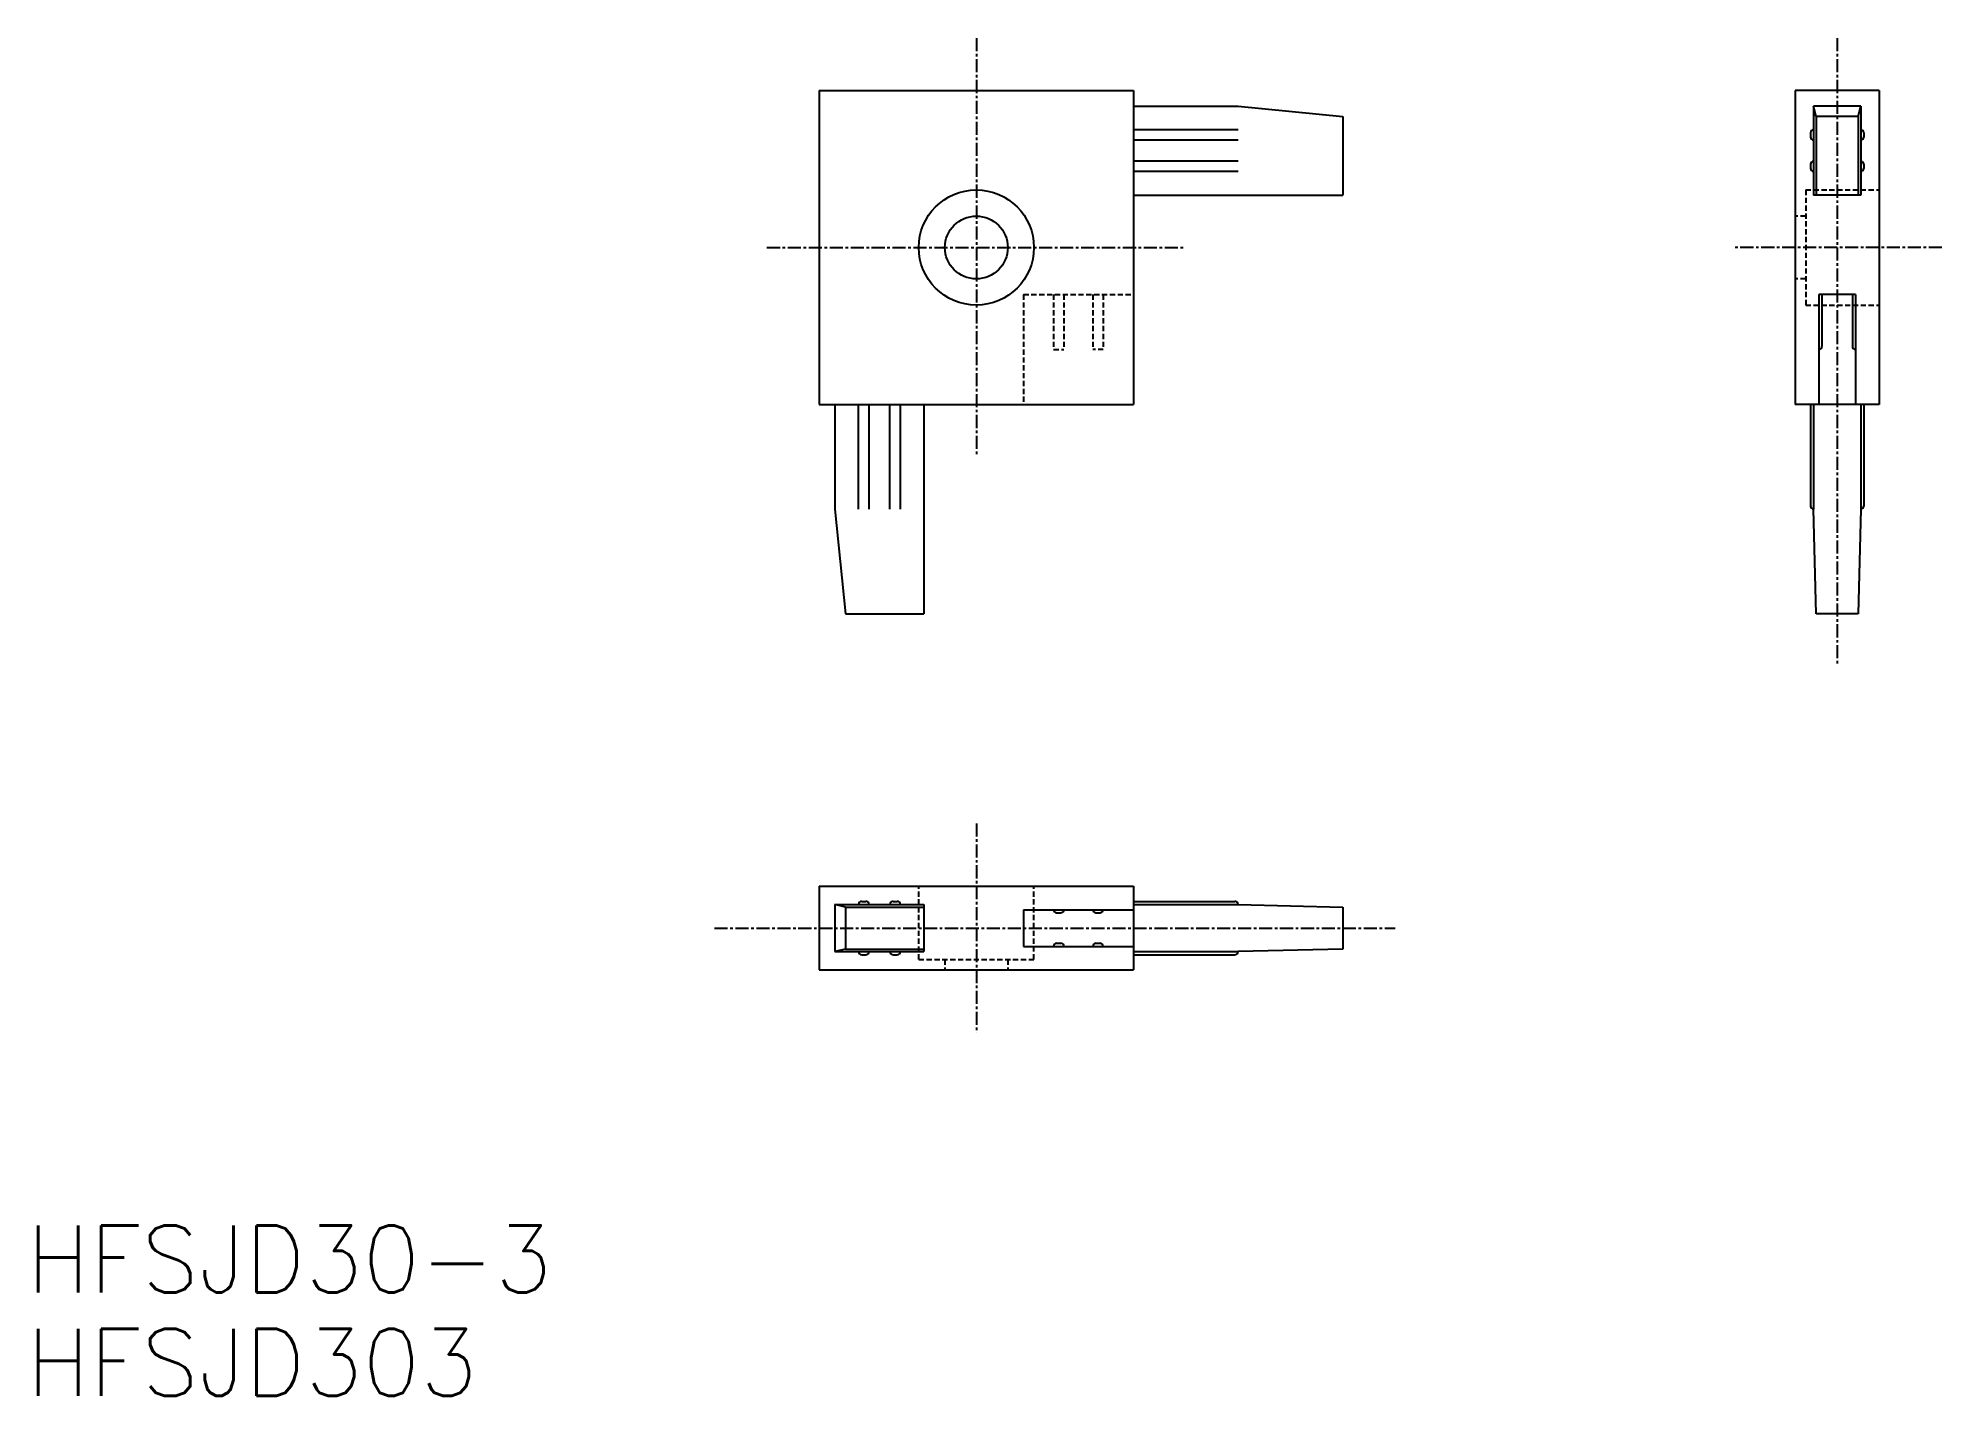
# Model space of a CAD drawing. Extents: x -10 to 171, y 18 to 148.
import ezdxf

# ---------------------------------------------------------------- set-up
doc = ezdxf.new("R2010")
doc.units = 0
doc.linetypes.add('CENTER', pattern=[2, 1.25, -0.25, 0.25, -0.25])
doc.linetypes.add('DASHED', pattern=[0.75, 0.5, -0.25])
doc.layers.get('0').update_dxf_attribs({"linetype": 'CONTINUOUS'})
doc.layers.add('CENTER', color=1, linetype='CENTER')
doc.styles.get("Standard").update_dxf_attribs({"font": 'txt.shx', "bigfont": 'bigfont.shx'})

msp = doc.modelspace()

# ---------------------------------------------------------------- linework, layer by layer
at = {"color": 7, "linetype": 'CONTINUOUS'}
for p, q in [((64.22, 142.81), (64.22, 112.81)), ((64.22, 142.81), (94.22, 142.81)), ((94.22, 142.81), (94.22, 112.81)), ((157.43, 142.81), (157.43, 112.81)), ((165.43, 142.81), (157.43, 142.81)), ((165.43, 142.81), (165.43, 112.81)), ((94.22, 141.31), (104.22, 141.31)), ((94.22, 141.31), (104.22, 141.31)), ((104.22, 141.31), (114.22, 140.31)), ((114.22, 140.31), (114.22, 132.81)), ((159.18, 141.31), (159.18, 132.81)), ((163.68, 141.31), (159.18, 141.31)), ((159.43, 140.31), (159.18, 141.31)), ((159.43, 140.31), (159.43, 132.81)), ((163.43, 140.31), (159.43, 140.31)), ((163.43, 140.31), (163.68, 141.31)), ((163.43, 140.31), (163.43, 132.81)), ((163.68, 141.31), (163.68, 132.81)), ((104.22, 139.06), (94.22, 139.06)), ((158.88, 138.76), (158.88, 138.36)), ((163.98, 138.76), (163.98, 138.36)), ((104.22, 138.06), (94.22, 138.06)), ((104.22, 136.06), (94.22, 136.06)), ((104.22, 135.06), (94.22, 135.06)), ((158.88, 135.76), (158.88, 135.36)), ((163.98, 135.76), (163.98, 135.36)), ((94.22, 132.81), (114.22, 132.81)), ((163.68, 132.81), (159.18, 132.81)), ((159.68, 123.31), (159.68, 112.81)), ((163.18, 123.31), (159.68, 123.31)), ((159.98, 123.31), (159.98, 118.36)), ((162.88, 123.31), (162.88, 118.36)), ((163.18, 123.31), (163.18, 112.81)), ((159.68, 118.06), (159.68, 118.06)), ((64.22, 112.81), (94.22, 112.81)), ((65.72, 112.81), (65.72, 102.81)), ((67.97, 102.81), (67.97, 112.81)), ((68.97, 102.81), (68.97, 112.81)), ((70.97, 102.81), (70.97, 112.81)), ((71.97, 102.81), (71.97, 112.81)), ((74.22, 112.81), (74.22, 92.81)), ((165.43, 112.81), (157.43, 112.81)), ((158.88, 112.81), (158.88, 103.11)), ((159.18, 112.81), (159.18, 102.81)), ((163.68, 112.81), (163.68, 102.81)), ((163.98, 112.81), (163.98, 103.11)), ((65.72, 102.81), (66.72, 92.81)), ((159.43, 92.81), (159.18, 102.81)), ((163.68, 102.81), (163.43, 92.81)), ((66.72, 92.81), (74.22, 92.81)), ((163.43, 92.81), (159.43, 92.81)), ((64.22, 66.79), (64.22, 58.79)), ((64.22, 66.79), (94.22, 66.79)), ((94.22, 66.79), (94.22, 58.79)), ((65.72, 65.04), (65.72, 60.54)), ((65.72, 65.04), (74.22, 65.04)), ((66.72, 64.79), (65.72, 65.04)), ((66.72, 64.79), (66.72, 60.79)), ((66.72, 64.79), (74.22, 64.79)), ((68.27, 65.34), (68.67, 65.34)), ((71.27, 65.34), (71.67, 65.34)), ((74.22, 65.04), (74.22, 60.54)), ((83.72, 64.54), (83.72, 61.04)), ((83.72, 64.54), (94.22, 64.54)), ((86.59, 64.54), (86.59, 64.54)), ((86.89, 64.24), (87.29, 64.24)), ((87.59, 64.54), (87.59, 64.54)), ((90.34, 64.54), (90.34, 64.54)), ((90.64, 64.24), (91.04, 64.24)), ((91.34, 64.54), (91.34, 64.54)), ((94.22, 65.34), (103.92, 65.34)), ((94.22, 65.04), (104.22, 65.04)), ((104.22, 65.04), (114.22, 64.79)), ((114.22, 64.79), (114.22, 60.79)), ((66.72, 60.79), (65.72, 60.54)), ((65.72, 60.54), (74.22, 60.54)), ((66.72, 60.79), (74.22, 60.79)), ((68.27, 60.24), (68.67, 60.24)), ((71.27, 60.24), (71.67, 60.24)), ((83.72, 61.04), (94.22, 61.04)), ((86.59, 61.04), (86.59, 61.04)), ((86.89, 61.34), (87.29, 61.34)), ((87.59, 61.04), (87.59, 61.04)), ((90.34, 61.04), (90.34, 61.04)), ((90.64, 61.34), (91.04, 61.34)), ((91.34, 61.04), (91.34, 61.04)), ((94.22, 60.54), (104.22, 60.54)), ((94.22, 60.24), (103.92, 60.24)), ((114.22, 60.79), (104.22, 60.54)), ((64.22, 58.79), (94.22, 58.79))]:
    msp.add_line(p, q, dxfattribs=at)
at = {"color": 3, "linetype": 'DASHED'}
for p, q in [((158.43, 133.31), (158.43, 122.31)), ((158.43, 133.31), (165.43, 133.31)), ((158.43, 130.81), (157.43, 130.81)), ((158.43, 124.81), (157.43, 124.81)), ((83.72, 123.31), (83.72, 112.81)), ((83.72, 123.31), (94.22, 123.31)), ((86.59, 123.31), (86.59, 118.06)), ((87.59, 123.31), (87.59, 118.06)), ((90.34, 123.31), (90.34, 118.06)), ((91.34, 123.31), (91.34, 118.06)), ((158.43, 122.31), (165.43, 122.31)), ((86.59, 118.06), (87.59, 118.06)), ((91.34, 118.06), (90.34, 118.06)), ((73.72, 59.79), (73.72, 66.79)), ((84.72, 59.79), (84.72, 66.79)), ((73.72, 59.79), (84.72, 59.79)), ((76.22, 59.79), (76.22, 58.79)), ((82.22, 59.79), (82.22, 58.79))]:
    msp.add_line(p, q, dxfattribs=at)
at = {"color": 7, "linetype": 'CONTINUOUS'}
for radius in [5.5, 3]:
    msp.add_circle((79.22, 127.81), radius, dxfattribs=at)
for centre, start, end in [((159.18, 138.76), 90, 180), ((159.18, 138.36), 180, 270), ((163.68, 138.76), 0, 90), ((163.68, 138.36), 270, 0), ((159.18, 135.76), 90, 180), ((159.18, 135.36), 180, 270), ((163.68, 135.76), 0, 90), ((163.68, 135.36), 270, 0), ((159.68, 118.36), 270, 0), ((163.18, 118.36), 180, 270), ((159.18, 103.11), 180, 270), ((163.68, 103.11), 270, 360), ((68.27, 65.04), 90, 180), ((68.67, 65.04), 0, 90), ((71.27, 65.04), 90, 180), ((71.67, 65.04), 0, 90), ((86.89, 64.54), 180, 270), ((87.29, 64.54), 270, 0), ((90.64, 64.54), 180, 270), ((91.04, 64.54), 270, 0), ((103.92, 65.04), 360, 90), ((68.27, 60.54), 180, 270), ((68.67, 60.54), 270, 360), ((71.27, 60.54), 180, 270), ((71.67, 60.54), 270, 0), ((86.89, 61.04), 90, 180), ((87.29, 61.04), 0, 90), ((90.64, 61.04), 90, 180), ((91.04, 61.04), 360, 90), ((103.92, 60.54), 270, 360)]:
    msp.add_arc(centre, 0.3, start, end, dxfattribs=at)
at = {"layer": 'CENTER', "color": 1, "linetype": 'CENTER'}
for p, q in [((79.22, 147.81), (79.22, 107.81)), ((161.43, 147.81), (161.43, 87.81)), ((59.22, 127.81), (99.22, 127.81)), ((171.43, 127.81), (151.43, 127.81)), ((79.22, 72.79), (79.22, 52.79)), ((54.22, 62.79), (119.22, 62.79))]:
    msp.add_line(p, q, dxfattribs=at)

# ---------------------------------------------------------------- texts
at = {"color": 7, "linetype": 'CONTINUOUS'}
for s, p in [('HFSJD30-3', (-11.48, 27.98)), ('HFSJD303', (-11.48, 18.1))]:
    msp.add_text(s, height=6.4, dxfattribs=at).set_placement(p)

doc.saveas('drawing.dxf')
